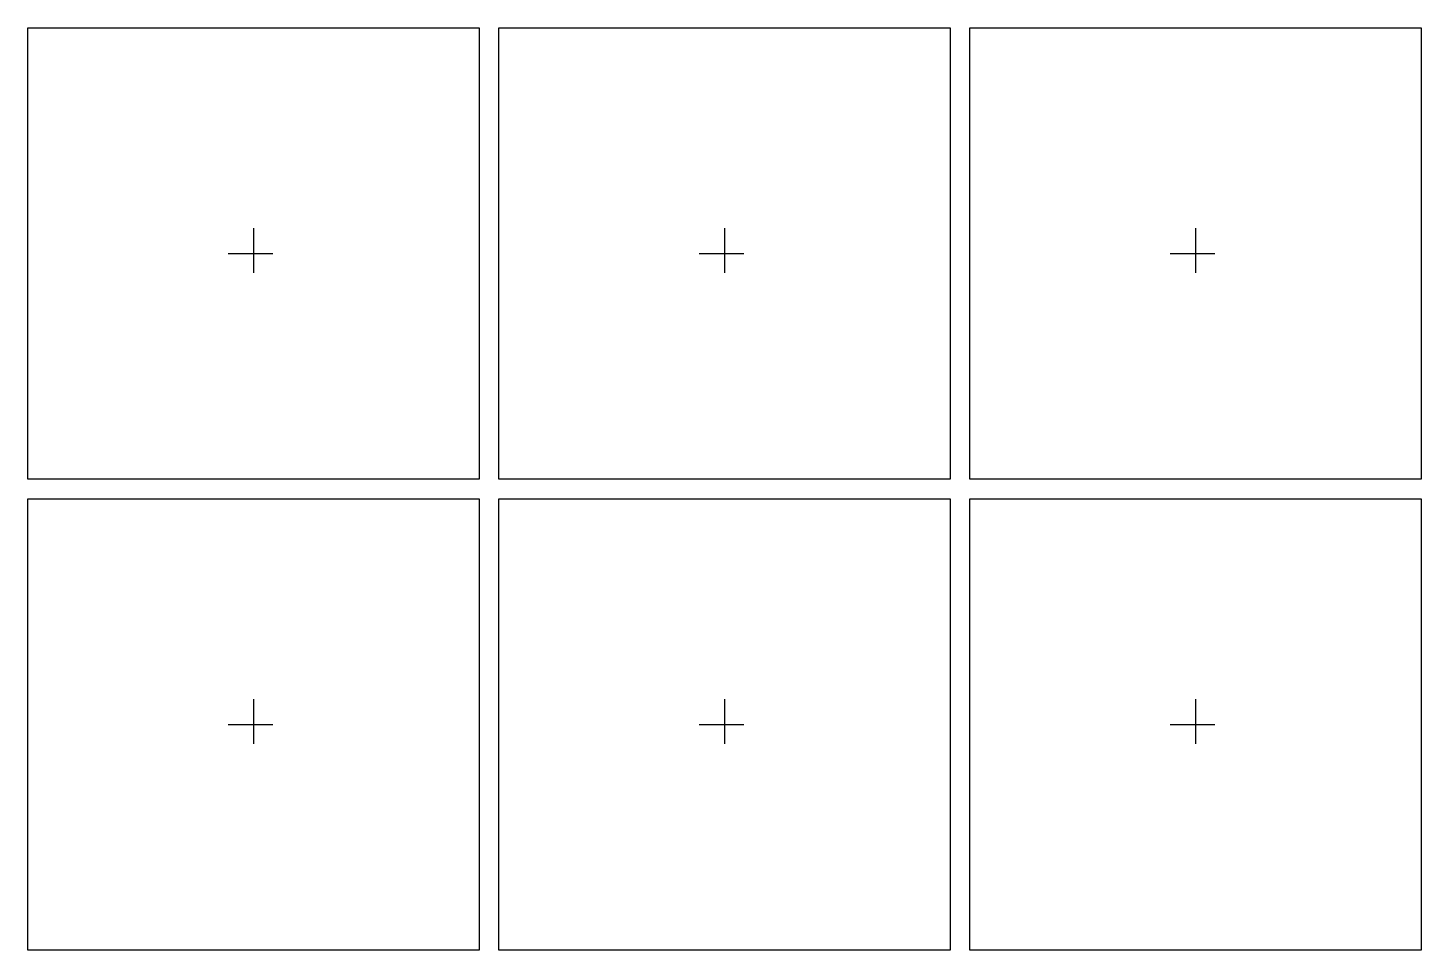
# Model space of a CAD drawing. Extents: x 98 to 785, y 88 to 514.
# Drawn here: x 211.58 to 260.98, y 289.16 to 321.86 of the extents above; entities that cross this region are included whole.
import ezdxf

# ---------------------------------------------------------------- set-up
doc = ezdxf.new("R2010")
doc.units = 0
doc.header["$LTSCALE"] = 12.7
doc.header["$MEASUREMENT"] = 0
doc.linetypes.add('CENTER', pattern=[2, 1.25, -0.25, 0.25, -0.25])
doc.layers.add('SH-01_CENTER', color=2, linetype='CENTER')
doc.layers.add('SH-01_MISC', color=5, linetype='CONTINUOUS')

# ---------------------------------------------------------------- blocks, each defined once
blk = doc.blocks.new('A$C548803C5')
at = {"layer": 'SH-01_CENTER', "ltscale": 0.05}
for p, q in [((1, 1.451), (1, 0.549)), ((0.549, 1), (1.451, 1))]:
    blk.add_line(p, q, dxfattribs=at)
at = {"layer": 'SH-01_MISC', "ltscale": 0.05}
blk.add_lwpolyline([(-3, 5), (5, 5), (5, -3), (-3, -3)], close=True, dxfattribs=at)

msp = doc.modelspace()

# ---------------------------------------------------------------- block references
at = {"layer": 'SH-01_MISC', "ltscale": 0.05, "xscale": 2, "yscale": 2, "zscale": 2, "row_count": 9, "column_count": 34, "row_spacing": 16.7, "column_spacing": 16.7}
msp.add_blockref('A$C548803C5', (167.48313, 278.46424), dxfattribs=at)

doc.saveas('drawing.dxf')
